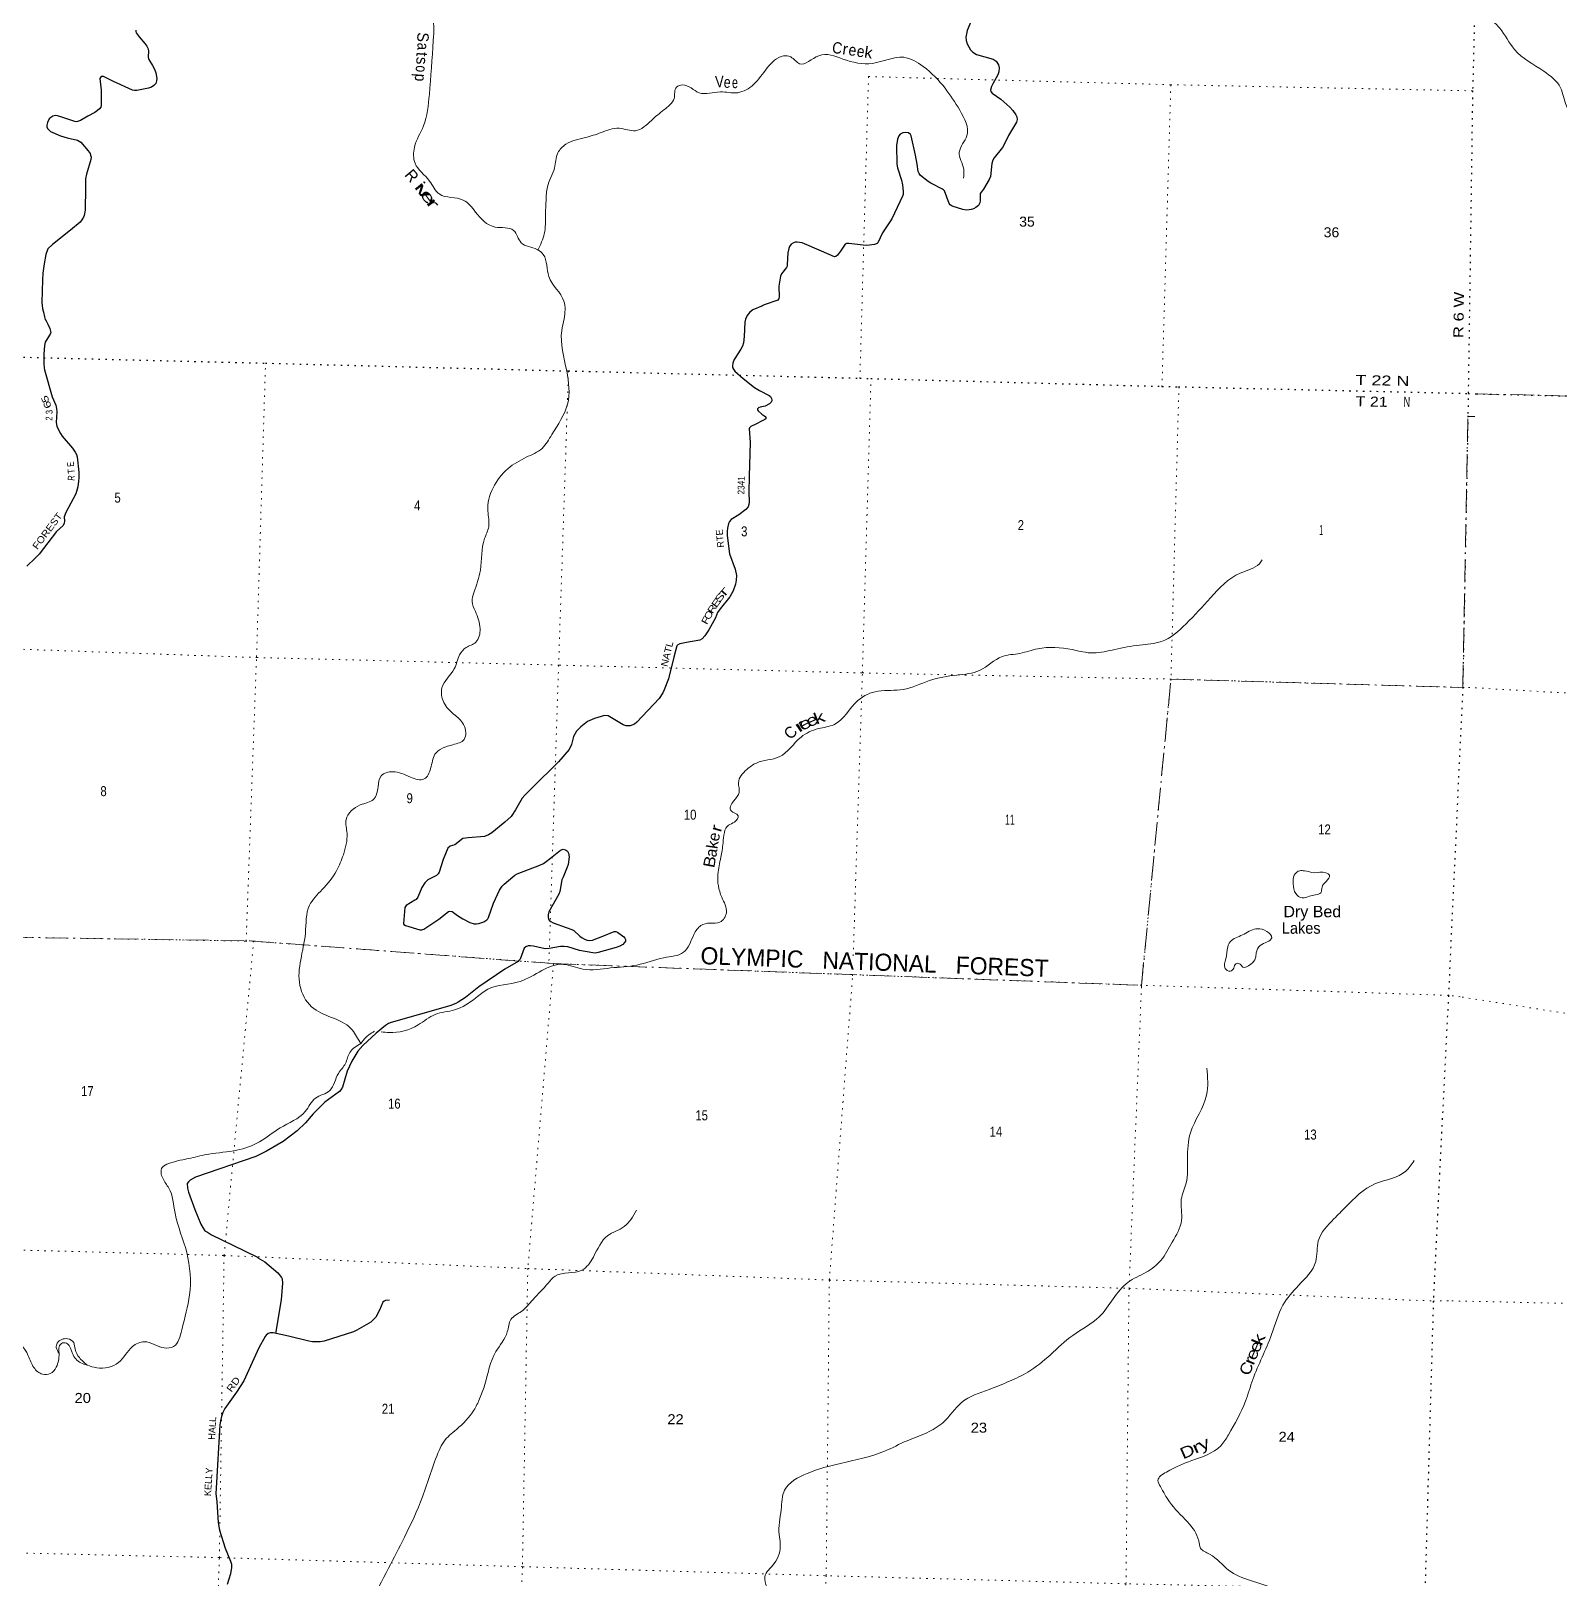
# Model space of a CAD drawing. Header units: feet. Extents: x -751810 to -497223, y -177792 to 12311.
# Drawn here: x -617263 to -590454, y -69931 to -42792 of the extents above; entities that cross this region are included whole.
import ezdxf
from ezdxf.enums import TextEntityAlignment as Align

# ---------------------------------------------------------------- set-up
doc = ezdxf.new("R2010")
doc.units = ezdxf.units.FT
doc.header["$LTSCALE"] = 80
doc.linetypes.add('DOT_DASHED', pattern=[7.7, 5, -1.2, 0.3, -1.2])
doc.linetypes.add('DOTTED', pattern=[1.5, 0.3, -1.2])
for name, color, linetype, lineweight in [('29', 7, 'Continuous', 25), ('39', 7, 'Continuous', 13), ('44', 7, 'DOT_DASHED', 13), ('6', 7, 'DOTTED', 25), ('7', 7, 'DOTTED', 13)]:
    doc.layers.add(name, color=color, linetype=linetype, lineweight=lineweight)
doc.layers.add('30', color=7, linetype='Continuous')
doc.layers.add('41', color=7, linetype='Continuous')

msp = doc.modelspace()

# ---------------------------------------------------------------- linework, layer by layer
at = {"layer": '29'}
for points in [[(-601292.28, -42170.83), (-601049.88, -42233.61), (-600933.77, -42276.53), (-600839.1, -42326.63), (-600768.3, -42368.5), (-600736.21, -42395.16), (-600722.34, -42432.88), (-600735.2, -42531.71), (-600839.18, -42786.4), (-600860.23, -42901.9), (-600855.63, -42961.68), (-600836.19, -43015.35), (-600777.5, -43122.62), (-600736.13, -43164.01), (-600671.68, -43203.71), (-600382.33, -43284.4), (-600331.66, -43320.36), (-600290.3, -43384.73), (-600276.51, -43439.91), (-600282.84, -43507.46), (-600299.49, -43564.07), (-600329.73, -43616.73)], [(-615425.52, -42780.42), (-615422.14, -42804.18), (-615417.55, -42822.58), (-615365.83, -42896.18), (-615266, -43012.83), (-615231.4, -43061.69), (-615215.31, -43093.88), (-615202.56, -43140.73), (-615206.12, -43250.22), (-615193.83, -43291.5), (-615132.8, -43398.49)], [(-615132.8, -43398.49), (-615095.24, -43464.35), (-615070.52, -43528.42), (-615054.44, -43624.99), (-615057.55, -43667.96), (-615070.52, -43712.36), (-615088.91, -43733.05), (-615107.29, -43751.44), (-615148.66, -43776.73), (-615200.86, -43793.28), (-615403.75, -43834.21), (-615447.41, -43836.51), (-615480.73, -43829.24), (-615814.78, -43681.3), (-615989.48, -43591.1), (-616010.45, -43588.2), (-616010.45, -43588.2), (-616031.13, -43592.8), (-616044.92, -43608.9), (-616054.53, -43627.8), (-616032.95, -43833.07), (-616028.75, -44098.19), (-616038.03, -44128.51), (-616061.01, -44156.1), (-616095.48, -44185.99), (-616143.87, -44220.12), (-616263.03, -44287.52)], [(-600329.73, -43616.73), (-600387.86, -43717.95), (-600412.78, -43769.19), (-600431.16, -43828.97), (-600423.59, -43853.76), (-600397.55, -43884.38), (-600247.24, -43988.1), (-600088.07, -44129.66), (-600036.84, -44189.52), (-599984.65, -44265.31), (-599968.57, -44299.8), (-599963.94, -44343.73), (-599970.86, -44389.46), (-600112.65, -44623.52), (-600189.18, -44782.62), (-600215.66, -44834.06), (-600366.14, -45014.84), (-600389.31, -45061.1), (-600402.91, -45116), (-600430.49, -45343.62), (-600450.96, -45399.05), (-600548.99, -45565.53), (-600589.05, -45612.62), (-600608.95, -45644.51), (-600612.03, -45771.26), (-600616.54, -45806.97), (-600641.91, -45851.74), (-600684.67, -45891.79), (-600726.94, -45911.51), (-600768.3, -45923.01), (-600805.07, -45932.21), (-600851.03, -45936.8), (-600916.33, -45926.81), (-601101.53, -45865.53), (-601133.7, -45842.54), (-601152.93, -45821.18), (-601237.12, -45598.83), (-601250.9, -45578.14), (-601269.83, -45567.62), (-601474.27, -45460.7), (-601519.78, -45430.99), (-601657.67, -45327.53), (-601682.95, -45293.04), (-601696.62, -45255), (-601716.86, -45130.88)], [(-616263.03, -44287.52), (-616396.53, -44363.02), (-616447.09, -44381.42), (-616467.77, -44383.72), (-616494.75, -44380.99), (-616739.86, -44297.26), (-616796.4, -44280.25), (-616835.47, -44277.96), (-616876.15, -44286.21), (-616915.9, -44307.84), (-616941.18, -44333.14), (-616973.03, -44400.51), (-616982.55, -44443.5), (-616982.55, -44475.68), (-616973.35, -44500.97), (-616947.72, -44527.56), (-616918.2, -44553.86), (-616745.19, -44630.43), (-616626.34, -44666.51), (-616445.76, -44709.34), (-616414.91, -44723.99), (-616389.64, -44744.69), (-616257.04, -44892.21), (-616226.48, -44942.42), (-616217.28, -44970.01), (-616209.3, -45003.69), (-616210.39, -45045.88), (-616290.22, -45305.07), (-616304.62, -45383.86), (-616303.5, -45543.7), (-616314.08, -45932.97), (-616332.19, -46027.62), (-616343.68, -46059.81), (-616368.96, -46108.09), (-616397.02, -46143.95), (-616566.86, -46288.76), (-616886.03, -46535.74), (-616965.56, -46615.22), (-617000.93, -46715.07), (-617029.58, -46878.82), (-617056.09, -47041.55), (-617061.86, -47159.19), (-617069.87, -47556.56), (-617059.54, -47660.02), (-617043.45, -47726.7), (-617025.07, -47809.47), (-617011.28, -47850.85), (-616995.39, -47879.44), (-616967.41, -47935.82)], [(-601716.86, -45130.88), (-601742.62, -44972.89), (-601818.53, -44633.17), (-601832.96, -44607.49), (-601866.79, -44577.99), (-601915.05, -44571.1), (-601967.91, -44577.99), (-602011.52, -44601.52), (-602039.15, -44633.17), (-602059.83, -44688.35), (-602080.2, -44802.79), (-602071.32, -45127.49), (-602060.71, -45194.73), (-601989.18, -45411.14), (-601972.5, -45490.76), (-601961.01, -45614.92), (-601963.31, -45660.9), (-601973.29, -45692.58), (-602162.65, -46085.92), (-602324.7, -46333.29), (-602402.88, -46510.25), (-602418.34, -46523.09), (-602464.3, -46536.88), (-602599.89, -46552.98), (-602664.82, -46552.63), (-602917.03, -46523.09), (-602953.79, -46523.09), (-602979.62, -46533.61), (-603058.58, -46654.33), (-603114.66, -46725.42), (-603144.54, -46750.71), (-603165.18, -46754.37), (-603395.85, -46652.88), (-603735.15, -46511.6), (-603778.02, -46501.87), (-603820.18, -46497.8), (-603854.65, -46497.8), (-603886.82, -46509.3), (-603923.3, -46534.79), (-603955.77, -46573.67), (-603969.55, -46608.16), (-603984.86, -46686.01), (-603993.37, -46890.61), (-603997.14, -46918.55), (-604008.63, -46941.54), (-604093.66, -47051.9), (-604110.3, -47094.82), (-604140.28, -47270.84), (-604135.02, -47463.45), (-604144.21, -47486.44), (-604162.12, -47512.25), (-604396.82, -47598.75), (-604445.5, -47618.86)], [(-604431.76, -47613.18), (-604599.08, -47682.3), (-604652.1, -47725.55), (-604695.76, -47780.73), (-604727.93, -47849.71), (-604740.35, -47898.01), (-604747.92, -48150.82), (-604764.7, -48265.86), (-604780.79, -48318.74), (-604807.01, -48372.37), (-604925.46, -48554.46), (-604950.85, -48617.63), (-604955.44, -48665.91), (-604953.14, -48698.1), (-604937.29, -48726.86), (-604914.08, -48760.18), (-604770.24, -48891.18), (-604570.82, -49044.17), (-604482.03, -49100.46), (-604312.9, -49184.41), (-604286.7, -49203.92), (-604268.31, -49238.41), (-604263.72, -49263.69), (-604263.72, -49279.79), (-604277.42, -49305.66), (-604307.38, -49330.37), (-604381.27, -49371.62), (-604468.25, -49390.15), (-604498.12, -49401.64), (-604516.87, -49420.82), (-604518.81, -49438.43), (-604505.02, -49456.82), (-604442.65, -49514.82), (-604387.81, -49548.79), (-604376.32, -49557.99), (-604367.67, -49574.71), (-604371.73, -49594.77), (-604385.52, -49608.57), (-604433.78, -49633.86), (-604544.87, -49689.24), (-604631.41, -49730.42), (-604658.99, -49751.12), (-604665.12, -49770.9), (-604646.25, -50008.23), (-604663.52, -50610.17), (-604667.43, -50879.12), (-604661.28, -51059.34), (-604668.17, -51096.13), (-604683.2, -51139.78), (-604721.03, -51188.1), (-604842.96, -51282.8), (-604978.42, -51362.83), (-605010.59, -51399.62), (-605024.96, -51433.37), (-605042.76, -51514.58), (-605049.66, -51574.36), (-605047.66, -51643.68), (-605006.48, -51961.82), (-604910, -52230.98), (-604886.49, -52344.57), (-604891.09, -52427.34), (-604903.75, -52494.14), (-604946.24, -52615.88), (-605003.02, -52716.8), (-605170.29, -52927.93), (-605217.42, -52992.94), (-605254.1, -53086.69), (-605369.15, -53296.96), (-605442.63, -53402.19), (-605488.59, -53452.77), (-605529.75, -53478.12), (-605759.58, -53521.21), (-605879.27, -53540.14), (-605911.44, -53558.54), (-605931.44, -53575.62), (-605984.11, -53779.25), (-606078.79, -54158.62), (-606155.04, -54349.44), (-606178.02, -54404.62), (-606242.96, -54502.32), (-606631.57, -54917.35), (-606674.41, -54951.82), (-606747.95, -54979.42), (-606821.49, -54979.42), (-606875.54, -54964.14), (-607135.02, -54803.8), (-607198.37, -54800.08), (-607376.99, -54850.64), (-607497.13, -54905.84), (-607613.13, -54997.99), (-607690.17, -55075.98), (-607743.32, -55165.77), (-607782.09, -55310.5), (-607818.63, -55394.99), (-608008.16, -55613.65), (-608473.46, -56076.47)], [(-616967.41, -47935.82), (-616930.85, -48009.5), (-616919.36, -48057.78), (-616917.06, -48080.77), (-616927.39, -48108.36), (-616998.88, -48220.68), (-617013.58, -48250.91), (-617022.77, -48308.39), (-617036.29, -48460.78), (-617036.56, -48632.57), (-617031.97, -48703.84), (-617026.29, -48736.06), (-616892.22, -49212.86), (-616827.43, -49356.8), (-616816.37, -49415.32), (-616811.35, -49474.06), (-616817.74, -49660.23), (-616809.05, -49722.37), (-616790.66, -49768.35), (-616745.72, -49854.57), (-616714.83, -49901.7), (-616536.56, -50112.18), (-616489.61, -50179.9), (-616462.04, -50223.58), (-616449.57, -50264.69), (-616425.27, -50533.97), (-616425.27, -50628.23), (-616429.86, -50690.31), (-616441.35, -50791.48), (-616477.93, -50914.57), (-616650.86, -51240.21), (-616680.35, -51315.69), (-616675.76, -51393.86), (-616681.93, -51426.04), (-616698.74, -51467.43), (-616817.6, -51569.6), (-617116.99, -51968.65), (-617189.38, -52041.21), (-617335.04, -52182.54)], [(-608473.46, -56076.47), (-608595.62, -56197.98), (-608644.62, -56252.06), (-608761.55, -56456.27), (-608839.22, -56570.44), (-608946.98, -56671.01), (-609174.74, -56855.54), (-609234.49, -56892.32), (-609307.88, -56922.01), (-609593, -56947.5), (-609688.18, -56959.76), (-609827.11, -57069.12), (-609910.13, -57094.65), (-609948.8, -57124.64), (-610029.52, -57325.64), (-610103.17, -57549.88), (-610121.56, -57577.46), (-610146.12, -57606.15), (-610300.45, -57685.04), (-610326.09, -57708.52), (-610351.37, -57733.81), (-610403.75, -57817.27), (-610477.76, -57984.42), (-610506.72, -58025.81), (-610528.32, -58041.9), (-610677.7, -58133.86), (-610693.78, -58152.26), (-610702.59, -58168.03), (-610724.79, -58446.62), (-610719.06, -58467.24), (-610693.78, -58483.33), (-610440.11, -58557.33), (-610406.52, -58559.2), (-610372.05, -58547.71), (-610108.72, -58369.92), (-609940, -58239.62), (-609912.89, -58229.7), (-609875.66, -58239.62), (-609780.11, -58308.94), (-609684.92, -58368.37), (-609560.82, -58432.75), (-609489.58, -58455.74), (-609448.07, -58456.84), (-609404.55, -58446.55), (-609317.22, -58416.66), (-609263.82, -58386.63), (-609245.98, -58368.37), (-609234.49, -58345.38), (-609148.96, -58094.04), (-609041.45, -57864.85), (-608995.79, -57794.26), (-608963.32, -57761.39), (-608811.64, -57628.04), (-608772.57, -57598.15), (-608731.97, -57575.24), (-608337.15, -57425.38), (-608271.59, -57393.52), (-608223.33, -57363.64), (-608145.73, -57303.13), (-608119.25, -57281.69)], [(-608119.25, -57281.69), (-607971.97, -57162.42), (-607926.87, -57147.51), (-607883.21, -57156.71), (-607851.04, -57177.4), (-607830.6, -57215.75), (-607821.16, -57278.57), (-607838.94, -57412.32), (-607853.33, -57460.2), (-607928.13, -57633.21), (-607949.85, -57683.22), (-607984.32, -57890.14), (-608000.98, -57932.76), (-608176.48, -58244.08), (-608191.15, -58294.8), (-608188.86, -58340.78), (-608175.07, -58384.47), (-608165.87, -58398.26), (-608144.11, -58415.46), (-608103.83, -58437.35), (-607875.4, -58521.8), (-607772.9, -58552.31), (-607737.91, -58569.02), (-607633.76, -58671.71), (-607591.35, -58701.75), (-607554.58, -58724.74), (-607506.32, -58743.14), (-607466.77, -58747.69), (-607412.1, -58740.84), (-607199.85, -58661.25), (-607028.31, -58586.79), (-606999.49, -58589.39), (-606975.46, -58598.29), (-606861.05, -58684.82), (-606844.47, -58704.05), (-606832.98, -58727.04), (-606832.98, -58756.93), (-606849.12, -58781.45), (-606881.24, -58819.01), (-606934.09, -58846.6), (-606995.64, -58870.56), (-607313.28, -58959.26), (-607361.54, -58968.46), (-607407.33, -58965.84), (-607637.27, -58922.6), (-607846.44, -58860.39), (-607908.78, -58852.34), (-607972.83, -58851.2), (-608172.77, -58887.98), (-608234.94, -58893.3), (-608296.86, -58883.39), (-608448.7, -58844.39), (-608496.8, -58839.7), (-608542.76, -58842), (-608579.53, -58855.8), (-608610.08, -58878.96), (-608682.94, -59074.21), (-608701.33, -59097.2), (-608717.64, -59113.49), (-608947.54, -59250.95), (-609408.1, -59559.97), (-609641.07, -59745.55), (-609765.35, -59828.34), (-609811.31, -59851.34), (-609913.34, -59892.1), (-610941.73, -60184.53), (-610992.53, -60200.81), (-611043.09, -60237.6), (-611204.84, -60371.45), (-611438.36, -60591.67), (-611527.07, -60689.56), (-611636, -60862.97), (-611713.44, -61038.79), (-611799.99, -61321.98), (-611824.44, -61368.78), (-611852.02, -61396.37), (-612108.84, -61580.16), (-612310.19, -61788.52), (-612444.93, -61948.17), (-612591.79, -62085.45), (-612840.2, -62274.65), (-613129.76, -62440.19), (-613320.47, -62535.1), (-614374.58, -62901.24), (-614467.25, -62950.6), (-614499.43, -62982.79), (-614519.49, -63008.46), (-614517.81, -63093.15), (-614496.76, -63161.55), (-614389.04, -63467.11), (-614280.26, -63724.5), (-614242.04, -63792.1), (-614209.87, -63838.08), (-614168.5, -63865.67), (-614093.64, -63911.34), (-613527.1, -64187.21)], [(-613527.1, -64187.21), (-613277.19, -64308.9), (-613281.25, -64310.81), (-613157.34, -64385.28), (-612929.69, -64575.59), (-612867.78, -64656.59), (-612853.99, -64684.18), (-612851.43, -64760.03), (-612871.93, -65052.71), (-612972.88, -65638.84)], [(-610974.25, -65055.08), (-611043.09, -65064.31), (-611066.36, -65075.95), (-611087.82, -65093.91), (-611149.99, -65230.5), (-611213.7, -65351.42), (-611259.25, -65403.8), (-611300.63, -65440.75), (-611547.16, -65584.21), (-611605.32, -65611.37), (-611730.49, -65654.97), (-612121.01, -65774.32), (-612191.77, -65785.96), (-612264.41, -65787.96), (-612323.61, -65785.96), (-612388.56, -65778.2), (-612743.47, -65689.88), (-613012.8, -65629.96), (-613058.38, -65630.77), (-613102, -65642.41), (-613134.96, -65667.63), (-613155.15, -65692.03), (-613265.32, -65891.41), (-613526.98, -66469.49), (-613655.32, -66672.36), (-613860.32, -66957.25), (-613897.83, -67027.51), (-613921.1, -67097.35), (-613938.55, -67171.07), (-613948.91, -67243.5), (-614016.09, -68352.47), (-614017.86, -68448.88), (-614003.97, -68593.68), (-613981.19, -68953.84), (-613954.02, -69088.51), (-613856.84, -69408.2), (-613760.18, -69636.7), (-613744.67, -69687.13), (-613746.07, -69744.33), (-613760.18, -69857.85), (-613821.02, -70045.01)]]:
    msp.add_lwpolyline(points, dxfattribs=at)
at = {"layer": '39'}
for points in [[(-611706.21, -37590.8), (-611833.89, -38038.37), (-611768.18, -38585.35), (-611636.12, -38758.62), (-611431.65, -38933), (-611334.52, -39276.98), (-611326.72, -39669.96), (-611466.11, -39955.92), (-611663.02, -40315.54), (-611649.64, -40611.9), (-611517.34, -41272.72), (-611374.53, -41528.75), (-610933.12, -41734.97), (-610637.59, -42003.41), (-610234.85, -42489.07), (-610204.13, -42958.96), (-610273.61, -43906.8), (-610377.01, -44459.24), (-610533.85, -44829.55), (-610524.27, -45111.75), (-610269.72, -45425.91), (-610100.28, -45652.13), (-609677.41, -45759.34), (-609463.42, -45968.12), (-609119.51, -46231.26), (-608796.49, -46290.61), (-608663.1, -46506.2), (-608383.29, -46625.33), (-608274.03, -46713.63), (-608177.61, -47101.92), (-607912.85, -47533.09), (-607909.69, -47839.36), (-607951.3, -48050.26), (-607863.99, -48756.73), (-607849.18, -49341.21), (-608125.27, -49870.86), (-608296.18, -50114.03), (-608574.36, -50270.94), (-608893.46, -50469.53), (-609247.49, -51217.59), (-609231.72, -51489.81), (-609305.45, -51696.19), (-609378.68, -52249.1), (-609493.72, -52648.25), (-609524.3, -52798.89), (-609466.74, -52975.04), (-609383.02, -53276.51), (-609459.28, -53515.08), (-609627.77, -53607.19), (-609742.52, -53736.39), (-609836.97, -53980.73), (-610053.58, -54313.86), (-610019.51, -54574.27), (-609847.67, -54776.35), (-609673.51, -54958.33), (-609663.61, -55220.38), (-609860.26, -55312.06), (-610174.85, -55480.5), (-610251.3, -55731.16), (-610362.86, -55912.78), (-610605.83, -55880.86), (-610916.2, -55785.44), (-611118.6, -55858.9), (-611174.03, -56053.47), (-611251.97, -56271.87), (-611484.93, -56369.04), (-611732.54, -56627.15), (-611718.27, -56867.11), (-611782.63, -57242.87), (-611901.8, -57523.09), (-612152.58, -57853.68), (-612376.3, -58128.28), (-612448.56, -58620.76), (-612543.68, -59535.97), (-612340.38, -59909.79), (-611650.24, -60291.06), (-611494.98, -60523.11), (-611475.35, -60553.63)], [(-591752.58, -42500.27), (-591494.91, -42745.62), (-591234.36, -43116.79), (-590724.3, -43498.17), (-590429.46, -43787.57), (-590324.7, -44106.53), (-590108.98, -44418.16), (-589630.94, -44871.28), (-589265.72, -45245.04), (-588963.5, -45641.43), (-588520.3, -46117.88), (-588263.55, -46400.29), (-588024.35, -46579.5), (-587910.41, -46773.75), (-587797.39, -47084.86), (-587401.57, -47203.46), (-587091.03, -47509.37), (-586657.8, -47822.34), (-585944.12, -47956.85), (-585637.76, -48028.91), (-585503.38, -47971.77), (-585300.98, -48013.05), (-585085.05, -48076.82), (-584840.47, -48042.56), (-584589.47, -48153.55), (-584501.56, -48181.92)], [(-608367.67, -46634.89), (-608258.14, -46349.22), (-608234.53, -46005.08), (-608226.62, -45761.42), (-608202.7, -45524.06), (-608078.79, -45199.59), (-608018.15, -44930.55), (-607878.9, -44779.57), (-607536.95, -44661.92), (-607261.91, -44575.47), (-606944.78, -44499.74), (-606659.72, -44542.39), (-606377.12, -44361.37), (-606160.88, -44177.32), (-605980.6, -43976.6), (-605937.18, -43777.82), (-605831.89, -43737.12), (-605542.34, -43876.54), (-605167.8, -43860.12), (-604864.19, -43874.84), (-604588.24, -43732), (-604346.16, -43441.57), (-604061.07, -43230.37), (-603934.58, -43248.42), (-603777.52, -43367.68), (-603443.23, -43225.73), (-603019.59, -43284.6), (-602497.63, -43361.1), (-601950.61, -43254.65), (-601609.08, -43415.01), (-601226.8, -43795.59), (-600967.4, -44184.36), (-600841.74, -44631.53), (-600977.1, -44917.55), (-600899.39, -45216.91), (-600903.88, -45371.97)], [(-611116.57, -60349.23), (-610981.29, -60361.75), (-610470.07, -60228.55), (-610169.3, -60043.78), (-609831.99, -59964.34), (-609456.34, -59752.51), (-609248.69, -59602.58), (-608683.05, -59464.17), (-607921.68, -59165.58), (-607580.93, -59249.37), (-607095.65, -59228.6), (-606634.03, -59177.25), (-606161.12, -59049.51), (-605813.49, -58954.11), (-605633.45, -58642.58), (-605510.2, -58485.31), (-605348.52, -58441.45), (-605175.22, -58425.97), (-605061.87, -58258.48), (-605144.06, -57987.25), (-605212.15, -57589.32), (-605159.04, -57287.94), (-605120.79, -57034.68), (-605023.23, -56721.89), (-604921.77, -56669.05), (-604857.6, -56557.21), (-604981.04, -56474.73), (-604936, -56300.15), (-604836.98, -56148.55), (-604850.38, -55979.11), (-604703.81, -55747.66), (-604536.98, -55633.36), (-604134.8, -55524.69), (-603753, -55179.99), (-603444.74, -55029.58), (-603176.02, -54961.17), (-602754.71, -54536.49), (-602401.96, -54372.67), (-601958.83, -54345.21), (-601499.52, -54187.04), (-601019.08, -54091.65), (-600619.34, -54009.13), (-600223.09, -53767.4), (-599912.28, -53709.71), (-599601.12, -53629.86), (-598995.68, -53645.18), (-598620.32, -53703.31), (-598249.06, -53640.5), (-597813.24, -53566.6), (-597429.88, -53501.96), (-596998.33, -53192.27), (-596566.45, -52735.51), (-596048.42, -52302.24), (-595711.76, -52138.17), (-595660.37, -52070.46)], [(-594750.07, -57562.26), (-594546.79, -57559.33), (-594481.07, -57602.64), (-594541.19, -57712.53), (-594613.17, -57810.14), (-594632.89, -57910.57), (-594728.02, -57945.38), (-594833.08, -57971.97), (-594960.31, -58000.24), (-595073.79, -57923.96), (-595119.36, -57754.03), (-595102.87, -57603.19), (-595002.97, -57522.12), (-594920.52, -57525.39), (-594750.07, -57562.26)], [(-595976.55, -58633.39), (-595747.67, -58540.2), (-595579.46, -58591.13), (-595494.66, -58699.2), (-595576.32, -58772.49), (-595696.01, -58833.11), (-595768.55, -58964.97), (-595778.01, -59053.47), (-595864.28, -59162.95), (-596001.91, -59213.23), (-596051.37, -59160.09), (-596125.74, -59154.92), (-596161.16, -59230.93), (-596222.38, -59284.39), (-596314.18, -59236.65), (-596299.41, -59067.64), (-596267.9, -58858.6), (-596203.7, -58744.75), (-596096.14, -58687.97), (-595976.55, -58633.39)], [(-611476.11, -60552.45), (-611283.18, -60365.18), (-611233.66, -60339.72)], [(-611475.35, -60553.63), (-611671.05, -60711.8), (-611744.52, -60902.07), (-611868.06, -61077.46), (-612019.77, -61379.35), (-612273.46, -61514.48), (-612450.21, -61745.47), (-612893.5, -62034.83), (-613251.56, -62279.16), (-613650.32, -62426.17), (-614140.37, -62493.2), (-614459.45, -62564.87)], [(-596633.92, -60986.51), (-596637.43, -61457.89), (-596919.67, -62120.42), (-596973.19, -62572.89), (-596998.21, -63005.66), (-597081.11, -63282.42), (-597077.04, -63657.2), (-597240.07, -64037.49), (-597440.4, -64358.78), (-597699.27, -64566.35), (-598016, -64742.82), (-598520.68, -65347.54), (-598986.71, -65674.84), (-599378.47, -66013.34), (-599775.75, -66319.53), (-600096.22, -66477.8), (-600454.71, -66623.41), (-600935.23, -66849.75), (-601264.88, -67205.32), (-601543.36, -67380.36), (-601893.74, -67522.06), (-602287.04, -67705.41), (-603061.15, -67919.19), (-603645.51, -68095.59), (-604040.55, -68387.7), (-604102.38, -68731.26), (-604137.53, -69167.9), (-604117.95, -69327.36), (-604222.09, -69674.3), (-604388.84, -69909.48), (-604355.5, -70089.29), (-604305.4, -70353.98), (-604323.13, -70456.46), (-604344.76, -70485.35)], [(-614459.45, -62564.87), (-614841.25, -62657.74), (-614961.1, -62728.43), (-614952.05, -62917.95), (-614844.11, -63088.83), (-614734.48, -63531.72), (-614530.17, -64219.84), (-614479.68, -64964.02), (-614618.28, -65578.38), (-614759.75, -65868.34), (-614925.16, -65894.01), (-615273.57, -65785.92), (-615482.16, -65869.36), (-615726.1, -66149.69), (-616109.91, -66242.52), (-616274.16, -66195.68)], [(-592997.55, -62607.62), (-593143.41, -62794.76), (-593676.11, -63012.24), (-594201.86, -63425.25), (-594404.38, -63631.67), (-594678.15, -64016.3), (-594722.17, -64378.27), (-595022.64, -64796.74), (-595299.83, -65143.04), (-595497.21, -65657.79), (-595827.81, -66450.53), (-595954.54, -66825.33), (-596253.76, -67417.08), (-596389.65, -67610.42), (-596896.87, -67870.6), (-597342.77, -68071.27), (-597492.05, -68220.09), (-597449.46, -68325.5), (-597290.73, -68591.85), (-596974.42, -68945.24), (-596776.51, -69278.67), (-596744.3, -69404.07), (-596585.04, -69511.28), (-596251.44, -69790.38), (-595441.74, -70119.09), (-594942.6, -70364.46), (-594279.81, -70443.12), (-593613.94, -70580.24), (-593343.51, -70908.75), (-593011.16, -71391.31), (-592859.97, -71752.24), (-592736.91, -71858.89), (-592644.55, -71997.3), (-592609.55, -72199.3), (-592554.1, -72381.47), (-592530.66, -72498.17)], [(-612475.79, -71314.18), (-612311.39, -71190.29), (-612036.05, -71085.72), (-611673.21, -70920.03), (-611528.25, -70789.29), (-611310.71, -70397.75), (-610988.62, -69760.01), (-610710.26, -69214.27), (-610393.08, -68505.94), (-610102.39, -67692.45), (-610021.45, -67538.56), (-609798.69, -67324.39), (-609491.43, -66984.59), (-609391.71, -66788.68), (-609305.43, -66552.27), (-609104.72, -65954.98), (-608906.09, -65613.52), (-608842.23, -65394.9), (-608658.85, -65252.65), (-608456.37, -65048.24), (-608188.1, -64756.2), (-608065.4, -64633.17), (-607596.9, -64529.54), (-607396.02, -64298.92), (-607144.53, -63924.02), (-606856.26, -63765.25), (-606638.34, -63476.46)], [(-584157.03, -63358.27), (-584087.99, -63815.39), (-584046.87, -64261.75), (-584026.1, -64796.27), (-583946.45, -65312.1), (-583926.65, -65645.08), (-584004.3, -66088.51), (-583977.04, -66605.05), (-584011.77, -67103.94), (-583864.96, -67272.81), (-583183.59, -67650.35), (-582819.7, -67677.48), (-582645.01, -67859.13), (-582488.32, -67955.7), (-582390.69, -68157.61), (-582003.74, -68388.83), (-581895.57, -68732.06), (-581867.64, -69222.42), (-581836.37, -69819.67), (-581878.77, -70382.86), (-582069.32, -70670.35), (-582160.9, -70867.58), (-582176.86, -71100.94), (-582202.11, -71303.84), (-582328.53, -71524.4), (-582343.47, -71717.48), (-582402, -71961.88), (-582491.37, -72151.11), (-582484.5, -72278.23), (-582531.27, -72375.82), (-582520.35, -72581.63), (-582641.18, -72580.66), (-582698.12, -72682.02), (-582697.82, -72909.74), (-582797.72, -72957.65), (-582948.33, -73099.02), (-583066.98, -73251.25), (-583228.1, -73410.49), (-583427.27, -73560.74), (-583674.72, -73788.38), (-583797.55, -73946.55), (-584097.74, -74189.01), (-584320.17, -74383.01), (-584437.68, -74410.33), (-584515.39, -74456.78), (-584501.17, -74531.69), (-584603.85, -74609.76), (-584833.77, -74781.41), (-585090.64, -74823.42), (-585454.95, -74893.01), (-585556.05, -75067.84), (-585557.48, -75204.84), (-585643.32, -75333.7), (-585875.54, -75436.78), (-586173.88, -75526.13), (-586300.33, -75668.1), (-586485.98, -75681.64), (-586615.14, -75771.15), (-586696.42, -75799.37), (-586877.99, -75811), (-586990.35, -75953.31), (-587229.24, -76161.02), (-587549.8, -76332.44), (-587775.84, -76510.23), (-587966.47, -76721.14), (-588249.63, -76847.14), (-588607.99, -76840.3), (-588915.45, -76971.75), (-589092.22, -77112.47), (-589411.86, -77646.64), (-589693.73, -77881.49), (-589881.45, -78136.8), (-590478.14, -78555.31), (-590679.07, -78695.43), (-590905.44, -78965.91), (-591382.61, -79357.15), (-591819.46, -79747.36), (-592001.04, -79955.64)], [(-616765.9, -65990.71), (-616818.04, -66231.67), (-616924.46, -66342.86), (-617057.49, -66356.94), (-617212.51, -66235.7), (-617309.88, -66032.75), (-617662.5, -65684.85), (-617912.37, -65707.21), (-617930.62, -65841.92), (-617880.25, -65963.57), (-617742.1, -66132.9), (-617637.9, -66412.52), (-617627.99, -66547.65), (-617777.07, -66684.38), (-618022.17, -66785.39), (-618267.89, -66799.75), (-618466.92, -66788.65)], [(-616274.16, -66195.68), (-616412.93, -66064.62), (-616489, -65914.37), (-616513.32, -65799.16), (-616618.91, -65733.07), (-616801.23, -65808.85), (-616818.61, -65889.17), (-616765.9, -65990.71)], [(-616765.87, -65988.7), (-616770.04, -65871.79), (-616708.62, -65806.24), (-616622.34, -65821.67), (-616534.48, -65990.23), (-616388.22, -66155.66), (-616275.74, -66194.19)]]:
    msp.add_spline(points, degree=3, dxfattribs=at)
at = {"layer": '44'}
for points in [[(-591906.16, -49157.32), (-587093.94, -49272.17), (-581888.64, -49371.17), (-581721.72, -49374.98), (-576456.25, -49480.11), (-576310.95, -49469.06), (-571024.25, -49542.68), (-571024.25, -49542.68), (-565726.24, -49695.31), (-560764.8, -49803.94)], [(-623363.04, -59136.26), (-621320.81, -58630.75), (-613398.43, -58755.18), (-608095.66, -59152.5), (-597780.36, -59533.63), (-597263.68, -54161.9), (-592142.62, -54308.82), (-592053.57, -49555.22), (-591929.88, -49556.39)]]:
    msp.add_lwpolyline(points, dxfattribs=at)
at = {"layer": '6'}
for points in [[(-591833.06, -38497.94), (-591971.35, -43842.04), (-592053.59, -49543.05), (-592143.62, -54303.11), (-592395.47, -59709.06), (-592660.67, -65071.18), (-592806.5, -70147.33), (-592952.28, -75459.08), (-593114.57, -80796.74)], [(-623057.82, -48365.44), (-618475.97, -48487.66), (-613148.3, -48619), (-607832.78, -48756.18), (-602720.06, -48881.92), (-602531.26, -48889.1), (-597420.75, -49026.88), (-597133.47, -49033.7), (-592046.62, -49150.63), (-591906.16, -49157.32)], [(-591906.16, -49157.32), (-587093.94, -49272.17), (-581888.64, -49371.17), (-581888.64, -49371.17), (-581721.72, -49374.98), (-576456.25, -49480.11), (-576310.95, -49469.06), (-571024.25, -49542.68), (-566512.09, -49670.92)]]:
    msp.add_lwpolyline(points, dxfattribs=at)
at = {"layer": '7'}
msp.add_line((-597265.27, -43735.43), (-597420.75, -49026.88), dxfattribs=at)
for points in [[(-591971.35, -43842.04), (-597265.27, -43735.43), (-602568.63, -43592.41), (-602720.06, -48881.92)], [(-613488.02, -58756.41), (-613305.24, -53769.56), (-613148.3, -48619)], [(-607832.78, -48756.18), (-608006.19, -53918.46), (-608176.66, -59145.23)], [(-602837.14, -59016.8), (-602676.57, -54053.86), (-602525.2, -48887.19)], [(-597123.39, -49031.85), (-597263.68, -54161.9), (-597263.68, -54161.9), (-597780.24, -59557.42), (-597998.87, -64849.04), (-598052.03, -70031.45), (-598213.44, -75316.77), (-598424.09, -80661.67)], [(-623207.49, -53483.49), (-618594.21, -53596.49), (-613299.65, -53783.53), (-607988.07, -53916.75), (-602676.57, -54053.86), (-597281.32, -54161.35), (-592142.62, -54308.82), (-592035.16, -54308.26)], [(-592044.16, -54308.26), (-587107.59, -54586.6), (-581769.05, -54674.13), (-576426.84, -54771.86), (-571125.34, -54997.16), (-568168.6, -55039.97)], [(-592186.89, -59734.7), (-592395.47, -59709.06), (-597781.64, -59532.28), (-602861.05, -59345.33), (-608070.79, -59153.89), (-608176.66, -59145.23), (-613355.84, -58758.75), (-613497.98, -58756.23), (-618640.19, -58672.17), (-618762.99, -58670.78), (-621356.11, -58634.95), (-623363.04, -59136.26)], [(-614280.6, -78383.27), (-614145.48, -74879.29), (-613957.65, -69576.29), (-613874.29, -64271.55), (-613355.84, -58758.75)], [(-608095.66, -59152.5), (-608546.27, -64501.57), (-608640.43, -69731.62), (-608814.27, -75038.88), (-609015.48, -80420.19)], [(-603728.03, -80552.87), (-603484.82, -75184.35), (-603311.16, -69887.16), (-603255.95, -64702.77), (-602848.49, -59367.67), (-602847.08, -59324.21)], [(-563319.18, -60383.07), (-565956.16, -60419.89), (-571250.47, -60333.9), (-576562.01, -60279.57), (-581936.08, -60057.78), (-587277.97, -59893.55), (-589761.34, -60115.26), (-592186.89, -59734.7)], [(-623497.86, -64036.15), (-619187.76, -64132.39), (-613874.29, -64271.55), (-608546.27, -64501.57), (-603255.95, -64702.77), (-597998.87, -64849.04), (-592660.67, -65071.18), (-592335.05, -65068.56)], [(-592335.05, -65068.56), (-586731.51, -65191.24), (-582098.59, -65312.6), (-576789.96, -65449.47), (-571371.43, -65551.88), (-566038.35, -65623.09), (-561154.57, -65650.4)], [(-592468.5, -70160.55), (-592806.5, -70147.33), (-598052.03, -70031.45), (-603333.29, -69888.8), (-608640.43, -69731.62), (-613957.58, -69572.26), (-619317.53, -69448.44), (-623644.46, -69363.55)]]:
    msp.add_lwpolyline(points, dxfattribs=at)

# ---------------------------------------------------------------- texts
at = {"layer": '30'}
for s, rotation, width, p in [('5', 114.233, 1.35, (-616960.02, -49225.87)), ('6', 114.233, 1.45, (-616921.32, -49324.86)), ('2', 88.034, 0.8, (-616886.03, -49592.95)), ('3', 94.885, 0.85, (-616884.58, -49471.32)), ('E', 95.156, 0.8, (-616508.37, -50387.54)), ('T', 95.156, 0.9, (-616497.97, -50509.78)), ('R', 85.771, 0.7, (-616496.22, -50638.5)), ('T', 48.612, 1.9, (-605060.96, -52687.24)), ('R', 57.632, 1.3, (-605263.79, -52961.43)), ('E', 54.059, 1.5, (-605193.4, -52857.81)), ('S', 51.612, 1.6, (-605133.94, -52768.13)), ('F', 61.315, 1.4, (-605374.17, -53157.22)), ('O', 57.315, 1.25, (-605324.2, -53069.78))]:
    msp.add_text(s, height=120, rotation=rotation, dxfattribs=dict(at, width=width)).set_placement(p, align=Align.CENTER)
for s, rotation, width, p in [('2341', 89.167, 0.9, (-604745.81, -50924.35)), ('FOREST', 53.121, 1.15, (-617152, -51898.67)), ('NATL', 75.987, 1.1, (-606099.6, -53952.92)), ('RD', 54.262, 1.2, (-613744.91, -66680.08))]:
    msp.add_text(s, height=120, rotation=rotation, dxfattribs=dict(at, width=width)).set_placement(p)
for s, rotation, p in [('RTE', 95.375, (-605100.43, -51849.67)), ('HALL', 86.533, (-614036.01, -67507.56)), ('KELLY', 86.533, (-614104.85, -68496.75))]:
    msp.add_text(s, height=120, rotation=rotation, dxfattribs=at).set_placement(p)
at = {"layer": '41'}
for s, rotation, width, p in [('S', 266.489, 0.95, (-610484.52, -42895.54)), ('a', 268.265, 0.85, (-610482.62, -43059.97)), ('C', 351.969, 0.9, (-603131.04, -43188.08)), ('e', 351.647, 0.9, (-602863.26, -43224.56)), ('e', 351.677, 0.9, (-602719.32, -43248.14)), ('k', 351.677, 1.05, (-602583.11, -43267.73)), ('o', 266.765, 0.8, (-610511.29, -43451.27)), ('p', 266.066, 0.9, (-610525.75, -43603.68)), ('V', 2.581, 0.85, (-605179.08, -43780.55)), ('e', 356.232, 0.8, (-605053.31, -43789.65)), ('e', 0.485, 0.7, (-604911.01, -43795.14)), ('i', 309.445, 1.65, (-610515.1, -45574.78)), ('v', 309.445, 1.95, (-610444.38, -45669.04)), ('e', 306.425, 1.7, (-610374.91, -45758.12)), ('r', 307.241, 1.9, (-610287.7, -45876.02)), ('e', 23.834, 1.3, (-603524.63, -54973.74)), ('k', 21.527, 1.4, (-603397.53, -54929.12)), ('r', 33.86, 1.8, (-603724.19, -55064.47)), ('e', 28.181, 1.45, (-603642.14, -55026.77)), ('r', 74.038, 1.25, (-605145.12, -56803.12)), ('k', 81.44, 1.05, (-605208.46, -57079.65)), ('B', 79.442, 1.15, (-605258.21, -57383.37)), ('k', 67.272, 1.45, (-595636.46, -65783.17)), ('e', 67.452, 1.25, (-595746.69, -66041.66)), ('e', 67.272, 1.25, (-595688.79, -65908.08)), ('C', 67.452, 1.15, (-595849.41, -66293.92)), ('r', 67.452, 1.4, (-595791.44, -66154.31)), ('r', 24.787, 1.5, (-596775.21, -67726.3)), ('y', 24.787, 1.4, (-596645.58, -67662.72)), ('D', 23.86, 1.3, (-596934.74, -67800.63))]:
    msp.add_text(s, height=200, rotation=rotation, dxfattribs=dict(at, width=width)).set_placement(p, align=Align.CENTER)
for s, rotation, p in [('r', 351.647, (-602991.32, -43207.3)), ('s', 266.765, (-610501.27, -43309.23)), ('t', 266.765, (-610501.41, -43195.26)), ('R', 309.806, (-610657.85, -45396.04)), ('C', 44.661, (-603868.91, -55168.47)), ('e', 79.202, (-605184.03, -56945.79)), ('a', 81.383, (-605229.95, -57221.96))]:
    msp.add_text(s, height=200, rotation=rotation, dxfattribs=at).set_placement(p, align=Align.CENTER)
for s, width, p in [('Dry Bed', 1.05, (-595290.53, -58338.95)), ('Lakes', 0.95, (-595316.85, -58628.57))]:
    msp.add_text(s, height=200, dxfattribs=dict(at, width=width)).set_placement(p)
at = {"layer": '44'}
msp.add_text('OLYMPIC   NATIONAL   FOREST', height=300, rotation=357.884, dxfattribs=at).set_placement((-605520.79, -59159.94))
at = {"layer": '6'}
for s, rotation, width, p in [('R 6 W', 89.174, 1.25, (-592133.96, -48181.5)), ('T 22 N', 358.683, 1.35, (-594028.46, -48999.4)), ('T 21', 358.683, 1.2, (-594025.14, -49374.05)), ('N', 358.683, 0.7, (-593185.61, -49384.14))]:
    msp.add_text(s, height=175, rotation=rotation, dxfattribs=dict(at, width=width)).set_placement(p)
at = {"layer": '7'}
for s, width, p in [('35', 1.05, (-599925.92, -46224.21)), ('36', 1.05, (-594583.61, -46411.37)), ('5', 0.85, (-615798.61, -51067.06)), ('4', 0.85, (-610541.64, -51203.42)), ('3', 0.85, (-604804.28, -51658)), ('2', 0.85, (-599951.32, -51548.05)), ('1', 0.4, (-594661.08, -51634.46)), ('8', 0.85, (-616044.76, -56214.67)), ('9', 0.85, (-610673.73, -56338.66)), ('10', 0.85, (-605809.28, -56627.81)), ('11', 0.65, (-600174.2, -56714.54)), ('12', 0.85, (-594681.04, -56886)), ('17', 0.85, (-616383.62, -61476.86)), ('16', 0.85, (-610998.91, -61695.82)), ('15', 0.85, (-605607.31, -61901.72)), ('14', 0.85, (-600444.45, -62187.18)), ('13', 0.85, (-594928.19, -62238.25)), ('20', 1.1, (-616497.78, -66858.75)), ('21', 0.85, (-611106.6, -67047.41)), ('22', 1.1, (-606097.99, -67231.58)), ('23', 1.1, (-600775.36, -67380.45)), ('24', 1.1, (-595375.53, -67541.09))]:
    msp.add_text(s, height=175, dxfattribs=dict(at, width=width)).set_placement(p)

doc.saveas('drawing.dxf')
